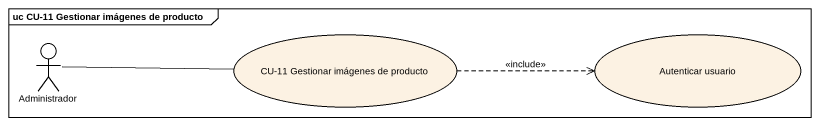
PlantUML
@startuml
mainframe uc CU-11 Gestionar imágenes de producto
actor Administrador
usecase "CU-11 Gestionar imágenes de producto" as CU_11_Gestionar_imágenes_de
usecase "Autenticar usuario" as Autenticar_usuario
Administrador -right- CU_11_Gestionar_imágenes_de
CU_11_Gestionar_imágenes_de .right.> Autenticar_usuario : <<include>>
@enduml
